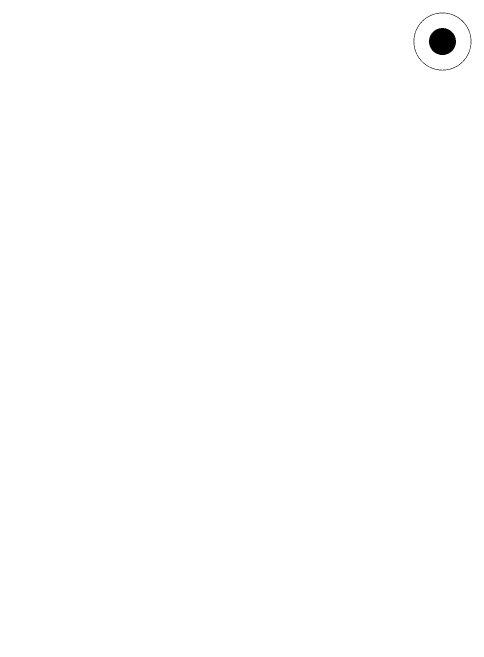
# Model space of a CAD drawing. Header units: millimetres. Extents: x 0 to 400, y 0 to 514.
# Drawn here: x 319.9 to 400.1, y 403.7 to 514.1 of the extents above; entities that cross this region are included whole.
import ezdxf

# ---------------------------------------------------------------- set-up
doc = ezdxf.new("R2010")
doc.units = ezdxf.units.MM
for name, color, linetype in [('BottomLayer', 5, 'Continuous'), ('BottomSolder', 6, 'Continuous'), ('Mechanical10', 56, 'Continuous'), ('MultiLayer', 9, 'Continuous'), ('PadHoleLayer', 156, 'Continuous'), ('TopLayer', 1, 'Continuous'), ('TopOverlay', 2, 'Continuous'), ('TopSolder', 216, 'Continuous')]:
    doc.layers.add(name, color=color, linetype=linetype)

# ---------------------------------------------------------------- blocks, each defined once
blk = doc.blocks.new('DRILL4_3_6')
at = {"layer": 'BottomLayer', "const_width": 2.25}
blk.add_lwpolyline([(-1.12, 0, 1), (1.12, 0, 1)], format="xyb", close=True, dxfattribs=at)
at = {"layer": 'BottomSolder', "const_width": 2.35}
blk.add_lwpolyline([(-1.18, 0, 1), (1.18, 0, 1)], format="xyb", close=True, dxfattribs=at)
at = {"layer": 'MultiLayer', "const_width": 2.25}
blk.add_lwpolyline([(-1.12, 0, 1), (1.12, 0, 1)], format="xyb", close=True, dxfattribs=at)
at = {"layer": 'PadHoleLayer', "const_width": 2.15}
blk.add_lwpolyline([(-1.07, 0, 1), (1.07, 0, 1)], format="xyb", close=True, dxfattribs=at)
at = {"layer": 'TopLayer', "const_width": 2.25}
blk.add_lwpolyline([(-1.12, 0, 1), (1.12, 0, 1)], format="xyb", close=True, dxfattribs=at)
at = {"layer": 'TopOverlay'}
for points, const_width in [([(5, 0, 1), (-5, 0, 1)], 0.1), ([(-5.02, 0, 1), (-4.98, 0, 1)], 0.05), ([(4.98, 0, 1), (5.02, 0, 1)], 0.05)]:
    blk.add_lwpolyline(points, format="xyb", close=True, dxfattribs=dict(at, const_width=const_width))
at = {"layer": 'TopSolder', "const_width": 2.35}
blk.add_lwpolyline([(-1.18, 0, 1), (1.18, 0, 1)], format="xyb", close=True, dxfattribs=at)

msp = doc.modelspace()

# ---------------------------------------------------------------- linework, layer by layer
at = {"layer": 'Mechanical10', "const_width": 0.01}
for points in [[(0, 514), (400, 514)], [(400, 0), (400, 514)]]:
    msp.add_lwpolyline(points, dxfattribs=at)
at = {"layer": 'Mechanical10', "const_width": 0.005}
msp.add_lwpolyline([(400, 514, 1), (400, 514, 1)], format="xyb", close=True, dxfattribs=at)
msp.add_lwpolyline([(400, 514, 1), (400, 514, 1)], format="xyb", close=True, dxfattribs=at)

# ---------------------------------------------------------------- block references
msp.add_blockref('DRILL4_3_6', (395, 509))

doc.saveas('drawing.dxf')
